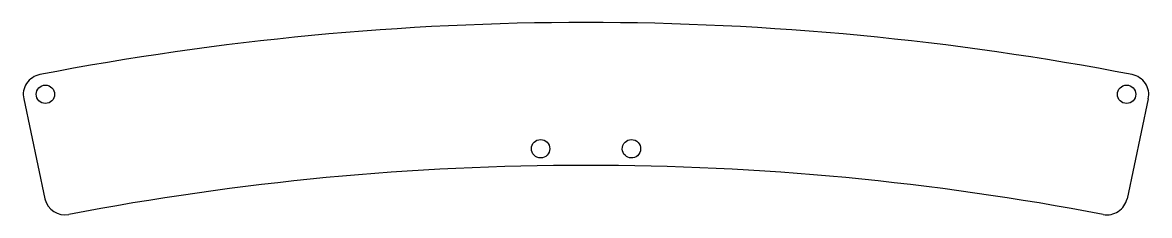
# Model space of a CAD drawing. Header units: millimetres. Extents: x -55 to 55, y 263 to 282.
import ezdxf

# ---------------------------------------------------------------- set-up
doc = ezdxf.new("R2010")
doc.units = ezdxf.units.MM
doc.layers.add('lids', color=7, linetype='CONTINUOUS')

msp = doc.modelspace()

# ---------------------------------------------------------------- linework, layer by layer
at = {"layer": 'lids'}
for p, q in [((-55.0032, 274.512), (-52.9195, 264.73)), ((55.0032, 274.512), (52.9195, 264.73))]:
    msp.add_line(p, q, dxfattribs=at)
for centre in [(-52.8763, 274.962), (52.8763, 274.962), (52.8763, 274.962), (-4.44461, 269.629)]:
    msp.add_circle(centre, 0.9, dxfattribs=at)
for centre, radius, start, end in [((0, 0), 282, 90, 100.921), ((0, 0), 268, 90, 100.88), ((-50.9634, 265.147), 2, -167.976, -79.12)]:
    msp.add_arc(centre, radius, start, end, dxfattribs=at)
for points in [[(53.4259, 276.893), (35.8336, 280.288), (17.917, 282.001), (0, 282)], [(50.5859, 263.183), (33.9272, 266.386), (16.9638, 268.001), (0, 268)]]:
    msp.add_open_spline(points, degree=3, dxfattribs=at)
for points, knots in [([(-53.4259, 276.893), (-53.9475, 276.795), (-54.423, 276.477), (-54.7143, 276.034), (-55.0093, 275.593), (-55.1159, 275.031), (-55.0032, 274.512)], [0, 0, 0, 0, 0.5, 0.5, 0.5, 1, 1, 1, 1]), ([(55.0032, 274.512), (55.1159, 275.031), (55.0093, 275.593), (54.7143, 276.034), (54.423, 276.477), (53.9475, 276.795), (53.4259, 276.893)], [0, 0, 0, 0, 0.5, 0.5, 0.5, 1, 1, 1, 1]), ([(5.34461, 269.629), (5.34536, 269.851), (5.25983, 270.072), (5.10971, 270.236), (4.93608, 270.428), (4.67597, 270.538), (4.41689, 270.529), (4.19497, 270.523), (3.97694, 270.43), (3.81809, 270.275), (3.63102, 270.096), (3.52899, 269.833), (3.54631, 269.574), (3.55923, 269.352), (3.65818, 269.137), (3.81809, 268.983), (3.97694, 268.828), (4.19497, 268.736), (4.41689, 268.73), (4.63876, 268.722), (4.86206, 268.801), (5.03016, 268.946), (5.22792, 269.113), (5.34597, 269.37), (5.34461, 269.629)], [0, 0, 0, 0, 0.117647, 0.117647, 0.117647, 0.254902, 0.254902, 0.254902, 0.372549, 0.372549, 0.372549, 0.509804, 0.509804, 0.509804, 0.627451, 0.627451, 0.627451, 0.745098, 0.745098, 0.745098, 0.862745, 0.862745, 0.862745, 1, 1, 1, 1]), ([(5.34461, 269.629), (5.34536, 269.851), (5.25983, 270.072), (5.10971, 270.236), (4.93608, 270.428), (4.67597, 270.538), (4.41689, 270.529), (4.19497, 270.523), (3.97694, 270.43), (3.81809, 270.275), (3.63102, 270.096), (3.52899, 269.833), (3.54631, 269.574), (3.55923, 269.352), (3.65818, 269.137), (3.81809, 268.983), (3.97694, 268.828), (4.19497, 268.736), (4.41689, 268.73), (4.63876, 268.722), (4.86206, 268.801), (5.03016, 268.946), (5.22792, 269.113), (5.34597, 269.37), (5.34461, 269.629)], [0, 0, 0, 0, 0.117647, 0.117647, 0.117647, 0.254902, 0.254902, 0.254902, 0.372549, 0.372549, 0.372549, 0.509804, 0.509804, 0.509804, 0.627451, 0.627451, 0.627451, 0.745098, 0.745098, 0.745098, 0.862745, 0.862745, 0.862745, 1, 1, 1, 1]), ([(50.5859, 263.183), (51.0938, 263.083), (51.6384, 263.192), (52.0686, 263.48), (52.5012, 263.764), (52.8136, 264.223), (52.9195, 264.73)], [0, 0, 0, 0, 0.5, 0.5, 0.5, 1, 1, 1, 1])]:
    msp.add_open_spline(points, degree=3, knots=knots, dxfattribs=at)

doc.saveas('drawing.dxf')
